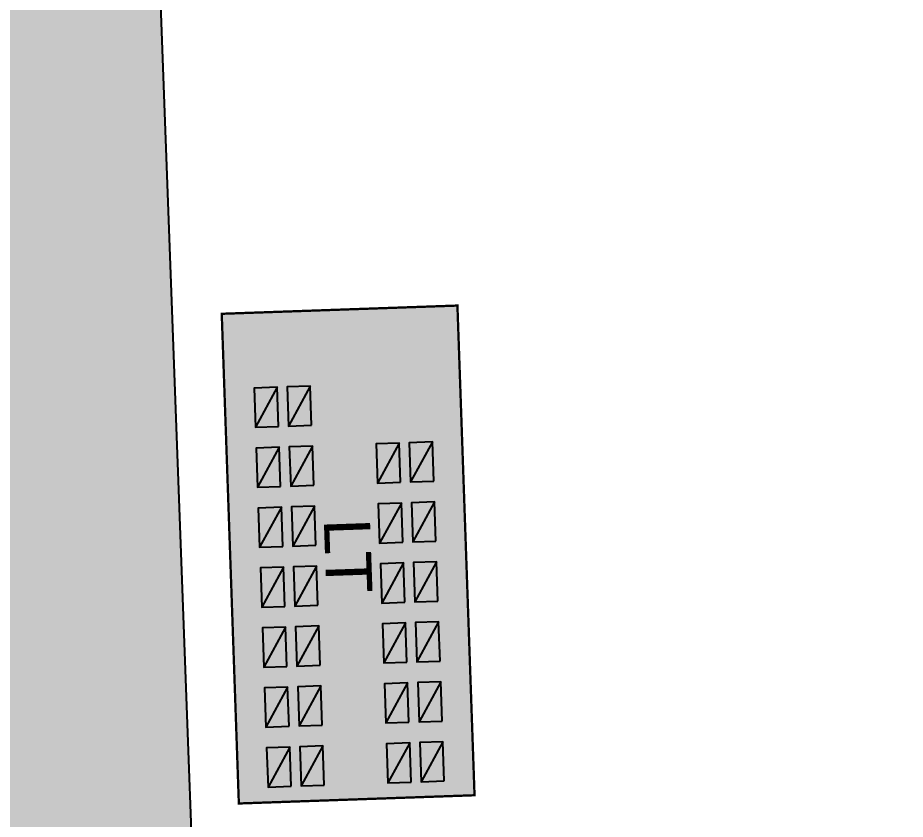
# Model space of a CAD drawing. Header units: metres. Extents: x 1956498 to 1957612, y 2277909 to 2278547.
# Drawn here: x 1957267.9 to 1957287.12, y 2278127.06 to 2278144.42 of the extents above; entities that cross this region are included whole.
import ezdxf
from ezdxf.enums import TextEntityAlignment as Align

# ---------------------------------------------------------------- set-up
doc = ezdxf.new("R2010")
doc.units = ezdxf.units.M
for name, color, linetype in [('PVcase Inverters', 7, 'Continuous'), ('UBS-100-Circulation intérieure lourde', 252, 'Continuous'), ('UBS-100-Local technique', 10, 'Continuous'), ('UBS-100-Postes', 8, 'Continuous')]:
    doc.layers.add(name, color=color, linetype=linetype)
doc.styles.get("Standard").update_dxf_attribs({"font": 'verdana.ttf'})
doc.styles.add('UBS-Style de texte', font='verdana.ttf')

# ---------------------------------------------------------------- blocks, each defined once
blk = doc.blocks.new('LT UBS')
at = {"layer": 'UBS-100-Postes', "true_color": 0xb0c4d8, "transparency": 33554687}
blk.add_hatch(color=9, dxfattribs=at).paths.add_polyline_path([(0, 5.107), (10.615, 5.107), (10.615, 0), (0, 0)])
at = {"layer": 'UBS-100-Postes', "color": 7, "transparency": 33554687, "const_width": 0.05}
blk.add_lwpolyline([(0, 5.107), (10.615, 5.107), (10.615, 0), (0, 0)], close=True, dxfattribs=at)
at = {"transparency": 33554687}
blk.add_attdef('NUMERO', text='', height=1, dxfattribs=at).set_placement((6.822, 2.553), align=Align.MIDDLE_CENTER)
at = {"layer": 'UBS-100-Postes', "color": 7, "transparency": 33554687, "insert": (5.308, 2.553), "char_height": 1, "attachment_point": 5, "style": 'UBS-Style de texte'}
blk.add_mtext_dynamic_manual_height_columns('LT', width=7.5, gutter_width=7.5, heights=[0], dxfattribs=at)
blk = doc.blocks.new('PVcase Inverter (2nd tier)')
at = {"layer": 'PVcase Inverters', "color": 0, "transparency": 33554687}
blk.add_lwpolyline([(0, 0), (850, 0), (850, 500), (0, 500)], close=True, dxfattribs=at)
blk.add_lwpolyline([(850, 0), (0, 500)], dxfattribs=at)

msp = doc.modelspace()

# ---------------------------------------------------------------- hatches: boundary and pattern name
at = {"layer": 'UBS-100-Circulation intérieure lourde', "transparency": 33554687}
h = msp.add_hatch(color=256, dxfattribs=at)
h.dxf.hatch_style = 1
edge = h.paths.add_edge_path()
edge.add_line((1957100.905, 2278468.556), (1957100.753, 2278472.558))
edge.add_line((1957100.753, 2278472.558), (1957132.817, 2278473.77))
edge.add_line((1957132.817, 2278473.77), (1957132.809, 2278474.27))
edge.add_line((1957132.809, 2278474.27), (1957136.784, 2278474.421))
edge.add_line((1957136.784, 2278474.421), (1957136.814, 2278473.921))
edge.add_line((1957136.814, 2278473.921), (1957168.82, 2278475.136))
edge.add_line((1957168.82, 2278475.136), (1957168.959, 2278471.138))
edge.add_arc((1957169.337, 2278460.239), 10.906, 91.9881, 146.5138)
edge.add_arc((1957147.782, 2278474.561), 14.973, 272.1201, 326.3141, ccw=False)
edge.add_line((1957148.336, 2278459.598), (1957137.373, 2278459.182))
edge.add_line((1957137.373, 2278459.182), (1957139.757, 2278396.357))
edge.add_arc((1957150.749, 2278396.774), 11, 182.173, 212.5768)
edge.add_arc((1957160.318, 2278402.888), 22.356, 212.5768, 215.816)
edge.add_line((1957142.19, 2278389.806), (1957161.182, 2278366.264))
edge.add_line((1957161.182, 2278366.264), (1957173.173, 2278351.4))
edge.add_arc((1957181.763, 2278358.27), 11, 218.6509, 236.602)
edge.add_line((1957175.708, 2278349.086), (1957180.739, 2278345.769))
edge.add_arc((1957186.794, 2278354.953), 11, 236.602, 248.5927)
edge.add_line((1957182.779, 2278344.712), (1957212.706, 2278332.979))
edge.add_arc((1957216.721, 2278343.22), 11, 248.5927, 263.4649)
edge.add_line((1957215.469, 2278332.292), (1957237.256, 2278329.796))
edge.add_arc((1957238.508, 2278340.724), 11, 263.4649, 282.4663)
edge.add_line((1957240.883, 2278329.984), (1957257.159, 2278333.582))
edge.add_arc((1957260.397, 2278318.935), 15, 70.8118, 102.4663, ccw=False)
edge.add_line((1957265.327, 2278333.102), (1957277.438, 2278328.888))
edge.add_line((1957277.438, 2278328.888), (1957282.108, 2278327.262))
edge.add_arc((1957285.723, 2278337.651), 11, 250.8118, 275.2107)
edge.add_line((1957286.722, 2278326.697), (1957305.396, 2278327.398))
edge.add_arc((1957311.791, 2278336.348), 11, 234.4541, 249.854)
edge.add_line((1957308.003, 2278326.021), (1957334.031, 2278316.472))
edge.add_line((1957334.031, 2278316.472), (1957351.043, 2278310.23))
edge.add_line((1957351.043, 2278310.23), (1957353.18, 2278309.252))
edge.add_line((1957353.18, 2278309.252), (1957355.122, 2278307.966))
edge.add_line((1957355.122, 2278307.966), (1957356.984, 2278306.242))
edge.add_line((1957356.984, 2278306.242), (1957357.87, 2278305.175))
edge.add_line((1957357.87, 2278305.175), (1957365.415, 2278294.108))
edge.add_line((1957365.415, 2278294.108), (1957367.833, 2278291.188))
edge.add_line((1957367.833, 2278291.188), (1957375.339, 2278282.126))
edge.add_line((1957375.339, 2278282.126), (1957391.693, 2278266.737))
edge.add_line((1957391.693, 2278266.737), (1957415.144, 2278246.4))
edge.add_arc((1957422.351, 2278254.711), 11, 229.0679, 272.173)
edge.add_line((1957422.768, 2278243.719), (1957436.85, 2278244.253))
edge.add_arc((1957437.418, 2278229.264), 15, 18.6027, 92.173, ccw=False)
edge.add_line((1957451.635, 2278234.049), (1957459.387, 2278211.017))
edge.add_line((1957459.387, 2278211.017), (1957459.86, 2278211.172))
edge.add_line((1957459.86, 2278211.172), (1957461.136, 2278207.381))
edge.add_line((1957461.136, 2278207.381), (1957460.661, 2278207.232))
edge.add_line((1957460.661, 2278207.232), (1957472.308, 2278172.63))
edge.add_line((1957472.308, 2278172.63), (1957482.139, 2278142.83))
edge.add_line((1957482.139, 2278142.83), (1957490.961, 2278124.362))
edge.add_line((1957490.961, 2278124.362), (1957501.431, 2278087.278))
edge.add_arc((1957489.982, 2278083.43), 12.078, -2.8997, 18.5813, ccw=False)
edge.add_arc((1957485.545, 2278082.819), 16.5, -85.9432, 0, ccw=False)
edge.add_line((1957486.712, 2278066.36), (1957468.604, 2278064.881))
edge.add_line((1957468.604, 2278064.881), (1957468.017, 2278072.057))
edge.add_line((1957468.017, 2278072.057), (1957452.17, 2278070.762))
edge.add_line((1957452.17, 2278070.762), (1957452.756, 2278063.586))
edge.add_line((1957452.756, 2278063.586), (1957439.458, 2278062.5))
edge.add_line((1957439.458, 2278062.5), (1957276.331, 2278056.44))
edge.add_line((1957276.331, 2278056.44), (1957276.365, 2278055.436))
edge.add_line((1957276.365, 2278055.436), (1957272.368, 2278055.297))
edge.add_line((1957272.368, 2278055.297), (1957272.333, 2278056.292))
edge.add_line((1957272.333, 2278056.292), (1957145.539, 2278051.582))
edge.add_line((1957145.539, 2278051.582), (1957145.575, 2278050.578))
edge.add_line((1957145.575, 2278050.578), (1957141.578, 2278050.438))
edge.add_line((1957141.578, 2278050.438), (1957141.542, 2278051.433))
edge.add_line((1957141.542, 2278051.433), (1957109.513, 2278050.244))
edge.add_line((1957109.513, 2278050.244), (1957109.365, 2278054.241))
edge.add_arc((1957108.935, 2278065.365), 11.132, 272.2122, 329.7688)
edge.add_arc((1957130.551, 2278050.802), 14.973, 92.1414, 143.2535, ccw=False)
edge.add_line((1957129.992, 2278065.765), (1957140.984, 2278066.173))
edge.add_line((1957140.984, 2278066.173), (1957139.7, 2278100.024))
edge.add_line((1957139.7, 2278100.024), (1957134.254, 2278099.817))
edge.add_line((1957134.254, 2278099.817), (1957133.799, 2278111.808))
edge.add_line((1957133.799, 2278111.808), (1957139.245, 2278112.015))
edge.add_line((1957139.245, 2278112.015), (1957135.886, 2278200.56))
edge.add_line((1957135.886, 2278200.56), (1957130.44, 2278200.353))
edge.add_line((1957130.44, 2278200.353), (1957129.985, 2278212.344))
edge.add_line((1957129.985, 2278212.344), (1957135.431, 2278212.551))
edge.add_line((1957135.431, 2278212.551), (1957128.487, 2278395.555))
edge.add_arc((1957124.389, 2278405.764), 11, 291.8714, 362.173)
edge.add_line((1957135.381, 2278406.181), (1957135.18, 2278411.49))
edge.add_line((1957135.18, 2278411.49), (1957129.734, 2278411.283))
edge.add_line((1957129.734, 2278411.283), (1957129.279, 2278423.275))
edge.add_line((1957129.279, 2278423.275), (1957134.725, 2278423.481))
edge.add_line((1957134.725, 2278423.481), (1957133.376, 2278459.03))
edge.add_line((1957133.376, 2278459.03), (1957122.355, 2278458.612))
edge.add_arc((1957121.786, 2278473.601), 15, 218.0847, 272.173, ccw=False)
edge.add_arc((1957101.322, 2278457.564), 11, 38.0847, 92.173)
edge = h.paths.add_edge_path(flags=16)
edge.add_arc((1957181.763, 2278358.27), 15, 218.6509, 236.602)
edge.add_line((1957173.506, 2278345.747), (1957178.537, 2278342.43))
edge.add_arc((1957186.794, 2278354.953), 15, 236.602, 248.5927)
edge.add_line((1957181.319, 2278340.988), (1957211.246, 2278329.255))
edge.add_arc((1957216.721, 2278343.22), 15, 248.5927, 263.4649)
edge.add_line((1957215.014, 2278328.318), (1957236.801, 2278325.822))
edge.add_arc((1957238.508, 2278340.724), 15, 263.4649, 282.4663)
edge.add_line((1957241.746, 2278326.078), (1957258.022, 2278329.676))
edge.add_arc((1957260.397, 2278318.935), 11, 70.8118, 102.4663, ccw=False)
edge.add_line((1957264.012, 2278329.324), (1957266.63, 2278328.413))
edge.add_arc((1957262.598, 2278317.02), 12.086, -15.4111, 70.5121, ccw=False)
edge.add_line((1957274.249, 2278313.808), (1957271.268, 2278305.864))
edge.add_arc((1957284.375, 2278300.945), 14, 159.4287, 189.06)
edge.add_line((1957270.55, 2278298.74), (1957275.336, 2278268.724))
edge.add_line((1957275.336, 2278268.724), (1957280.981, 2278231.086))
edge.add_line((1957280.981, 2278231.086), (1957283.528, 2278205.797))
edge.add_arc((1957271.588, 2278204.594), 12, -23.7369, 5.7502, ccw=False)
edge.add_line((1957282.573, 2278199.764), (1957267.71, 2278165.964))
edge.add_arc((1957281.441, 2278159.926), 15, 156.2631, 182.1274)
edge.add_line((1957266.451, 2278159.369), (1957269.746, 2278070.956))
edge.add_line((1957269.746, 2278070.956), (1957260.791, 2278070.623))
edge.add_arc((1957261.333, 2278055.66), 14.973, 92.0745, 146.2684)
edge.add_arc((1957239.79, 2278069.999), 10.906, 272.1274, 326.4682, ccw=False)
edge.add_line((1957240.195, 2278059.101), (1957177.434, 2278056.769))
edge.add_arc((1957177.06, 2278067.931), 11.168, 214.7713, 271.9196, ccw=False)
edge.add_arc((1957156.534, 2278051.722), 15.022, 40.9213, 92.073)
edge.add_line((1957155.991, 2278066.735), (1957144.981, 2278066.317))
edge.add_line((1957144.981, 2278066.317), (1957133.75, 2278362.335))
edge.add_arc((1957144.742, 2278362.752), 11, 111.8714, 182.173, ccw=False)
edge.add_arc((1957144.742, 2278362.752), 11, 38.8935, 111.8714, ccw=False)
edge.add_line((1957153.304, 2278369.658), (1957170.049, 2278348.901))
edge = h.paths.add_edge_path(flags=16)
edge.add_line((1957272.026, 2278117.056), (1957270.448, 2278159.518))
edge.add_arc((1957281.441, 2278159.926), 11, 156.2631, 182.1274, ccw=False)
edge.add_line((1957271.371, 2278164.354), (1957286.234, 2278198.154))
edge.add_arc((1957271.588, 2278204.594), 16, 336.2631, 365.7502)
edge.add_line((1957287.507, 2278206.197), (1957284.908, 2278231.578))
edge.add_line((1957284.908, 2278231.578), (1957283.142, 2278243.448))
edge.add_line((1957283.142, 2278243.448), (1957279.289, 2278269.336))
edge.add_line((1957279.289, 2278269.336), (1957274.5, 2278299.37))
edge.add_arc((1957284.375, 2278300.945), 10, 159.4287, 189.06, ccw=False)
edge.add_line((1957275.013, 2278304.459), (1957279.214, 2278315.652))
edge.add_arc((1957289.513, 2278311.787), 11, 92.173, 159.4287, ccw=False)
edge.add_line((1957289.096, 2278322.779), (1957301.544, 2278323.252))
edge.add_arc((1957301.961, 2278312.259), 11, 69.8619, 92.173, ccw=False)
edge.add_line((1957305.749, 2278322.587), (1957349.677, 2278306.478))
edge.add_arc((1957345.889, 2278296.151), 11, 34.2043, 69.8545, ccw=False)
edge.add_line((1957354.986, 2278302.335), (1957362.213, 2278291.703))
edge.add_line((1957362.213, 2278291.703), (1957372.749, 2278278.982))
edge.add_line((1957372.749, 2278278.982), (1957390.451, 2278262.422))
edge.add_line((1957390.451, 2278262.422), (1957412.523, 2278243.378))
edge.add_arc((1957422.351, 2278254.711), 15, 229.0679, 272.173)
edge.add_line((1957422.92, 2278239.722), (1957430.559, 2278240.004))
edge.add_arc((1957431.205, 2278229.014), 11.009, -17.1874, 93.3617, ccw=False)
edge.add_arc((1957456.113, 2278221.528), 15, 163.6103, 198.6027)
edge.add_line((1957441.897, 2278216.743), (1957448.831, 2278196.142))
edge.add_line((1957448.831, 2278196.142), (1957443.723, 2278194.452))
edge.add_line((1957443.723, 2278194.452), (1957447.491, 2278183.059))
edge.add_line((1957447.491, 2278183.059), (1957454.703, 2278185.444))
edge.add_arc((1957464.386, 2278196.865), 14.973, 229.7067, 252.7438)
edge.add_arc((1957456.745, 2278172.14), 10.905, 18.5926, 72.9442, ccw=False)
edge.add_line((1957467.082, 2278175.617), (1957473.845, 2278155.202))
edge.add_line((1957473.845, 2278155.202), (1957477.609, 2278143.808))
edge.add_line((1957477.609, 2278143.808), (1957478.406, 2278141.364))
edge.add_line((1957478.406, 2278141.364), (1957487.216, 2278122.906))
edge.add_line((1957487.216, 2278122.906), (1957497.58, 2278086.195))
edge.add_arc((1957485.545, 2278082.818), 12.5, -22.3605, 15.671, ccw=False)
edge.add_arc((1957486.932, 2278082.248), 11, 247.7502, 337.6395, ccw=False)
edge.add_line((1957482.767, 2278072.067), (1957479.963, 2278073.214))
edge.add_line((1957479.963, 2278073.214), (1957479.652, 2278077.02))
edge.add_line((1957479.652, 2278077.02), (1957439.883, 2278073.772))
edge.add_line((1957439.883, 2278073.772), (1957440.257, 2278069.198))
edge.add_line((1957440.257, 2278069.198), (1957439.018, 2278068.285))
edge.add_arc((1957432.496, 2278077.143), 11, 272.173, 306.3631, ccw=False)
edge.add_line((1957432.913, 2278066.151), (1957308.216, 2278061.627))
edge.add_arc((1957307.807, 2278072.62), 11, 218.0391, 272.1274, ccw=False)
edge.add_arc((1957287.33, 2278056.599), 15, 38.0391, 92.1274)
edge.add_line((1957286.773, 2278071.588), (1957273.742, 2278071.103))
edge.add_line((1957273.742, 2278071.103), (1957272.471, 2278105.064))
edge.add_line((1957272.471, 2278105.064), (1957277.718, 2278105.259))
edge.add_line((1957277.718, 2278105.259), (1957277.272, 2278117.251))
edge.add_line((1957277.272, 2278117.251), (1957272.026, 2278117.056))

# ---------------------------------------------------------------- linework, layer by layer
msp.add_lwpolyline([(1957497.105, 2278078.063, -0.413648), (1957482.767, 2278072.067), (1957479.963, 2278073.214), (1957479.652, 2278077.02), (1957439.883, 2278073.772), (1957440.257, 2278069.198), (1957439.018, 2278068.285, -0.150299), (1957432.913, 2278066.151), (1957308.216, 2278061.627), (1957308.216, 2278061.627, -0.240486), (1957299.144, 2278065.842, 0.240486), (1957286.773, 2278071.588), (1957273.742, 2278071.103), (1957272.471, 2278105.064), (1957277.718, 2278105.259), (1957277.272, 2278117.251), (1957272.026, 2278117.056), (1957270.448, 2278159.518, -0.113335), (1957271.371, 2278164.354), (1957286.234, 2278198.154, 0.129376)], format="xyb", dxfattribs=at)

# ---------------------------------------------------------------- block references
at = {"layer": 'PVcase Inverters', "transparency": 33554687, "xscale": 0.001, "yscale": 0.001, "zscale": 0.001, "rotation": 92}
for p in [(1957273.549, 2278135.569, 617.716), (1957274.266, 2278135.594, 617.716), (1957276.193, 2278134.36, 617.716), (1957276.91, 2278134.385, 617.716), (1957273.594, 2278134.269, 617.716), (1957274.312, 2278134.294, 617.716), (1957274.357, 2278132.995, 617.716), (1957276.238, 2278133.061, 617.716), (1957276.956, 2278133.086, 617.716), (1957273.64, 2278132.97, 617.716), (1957273.685, 2278131.671, 617.716), (1957274.403, 2278131.696, 617.716), (1957276.283, 2278131.762, 617.716), (1957277.001, 2278131.787, 617.716), (1957277.046, 2278130.488, 617.716), (1957273.73, 2278130.372, 617.716), (1957274.448, 2278130.397, 617.716), (1957276.329, 2278130.463, 617.716), (1957276.374, 2278129.163, 617.716), (1957277.092, 2278129.188, 617.716), (1957273.776, 2278129.073, 617.716), (1957274.493, 2278129.098, 617.716), (1957274.539, 2278127.798, 617.716), (1957276.419, 2278127.864, 617.716), (1957277.137, 2278127.889, 617.716), (1957273.821, 2278127.773, 617.716)]:
    msp.add_blockref('PVcase Inverter (2nd tier)', p, dxfattribs=at)
at = {"layer": 'UBS-100-Local technique', "transparency": 33554687, "rotation": 271.9999999978503}
msp.add_blockref('LT UBS', (1957272.319, 2278138.01, 617.716), dxfattribs=at)

doc.saveas('drawing.dxf')
